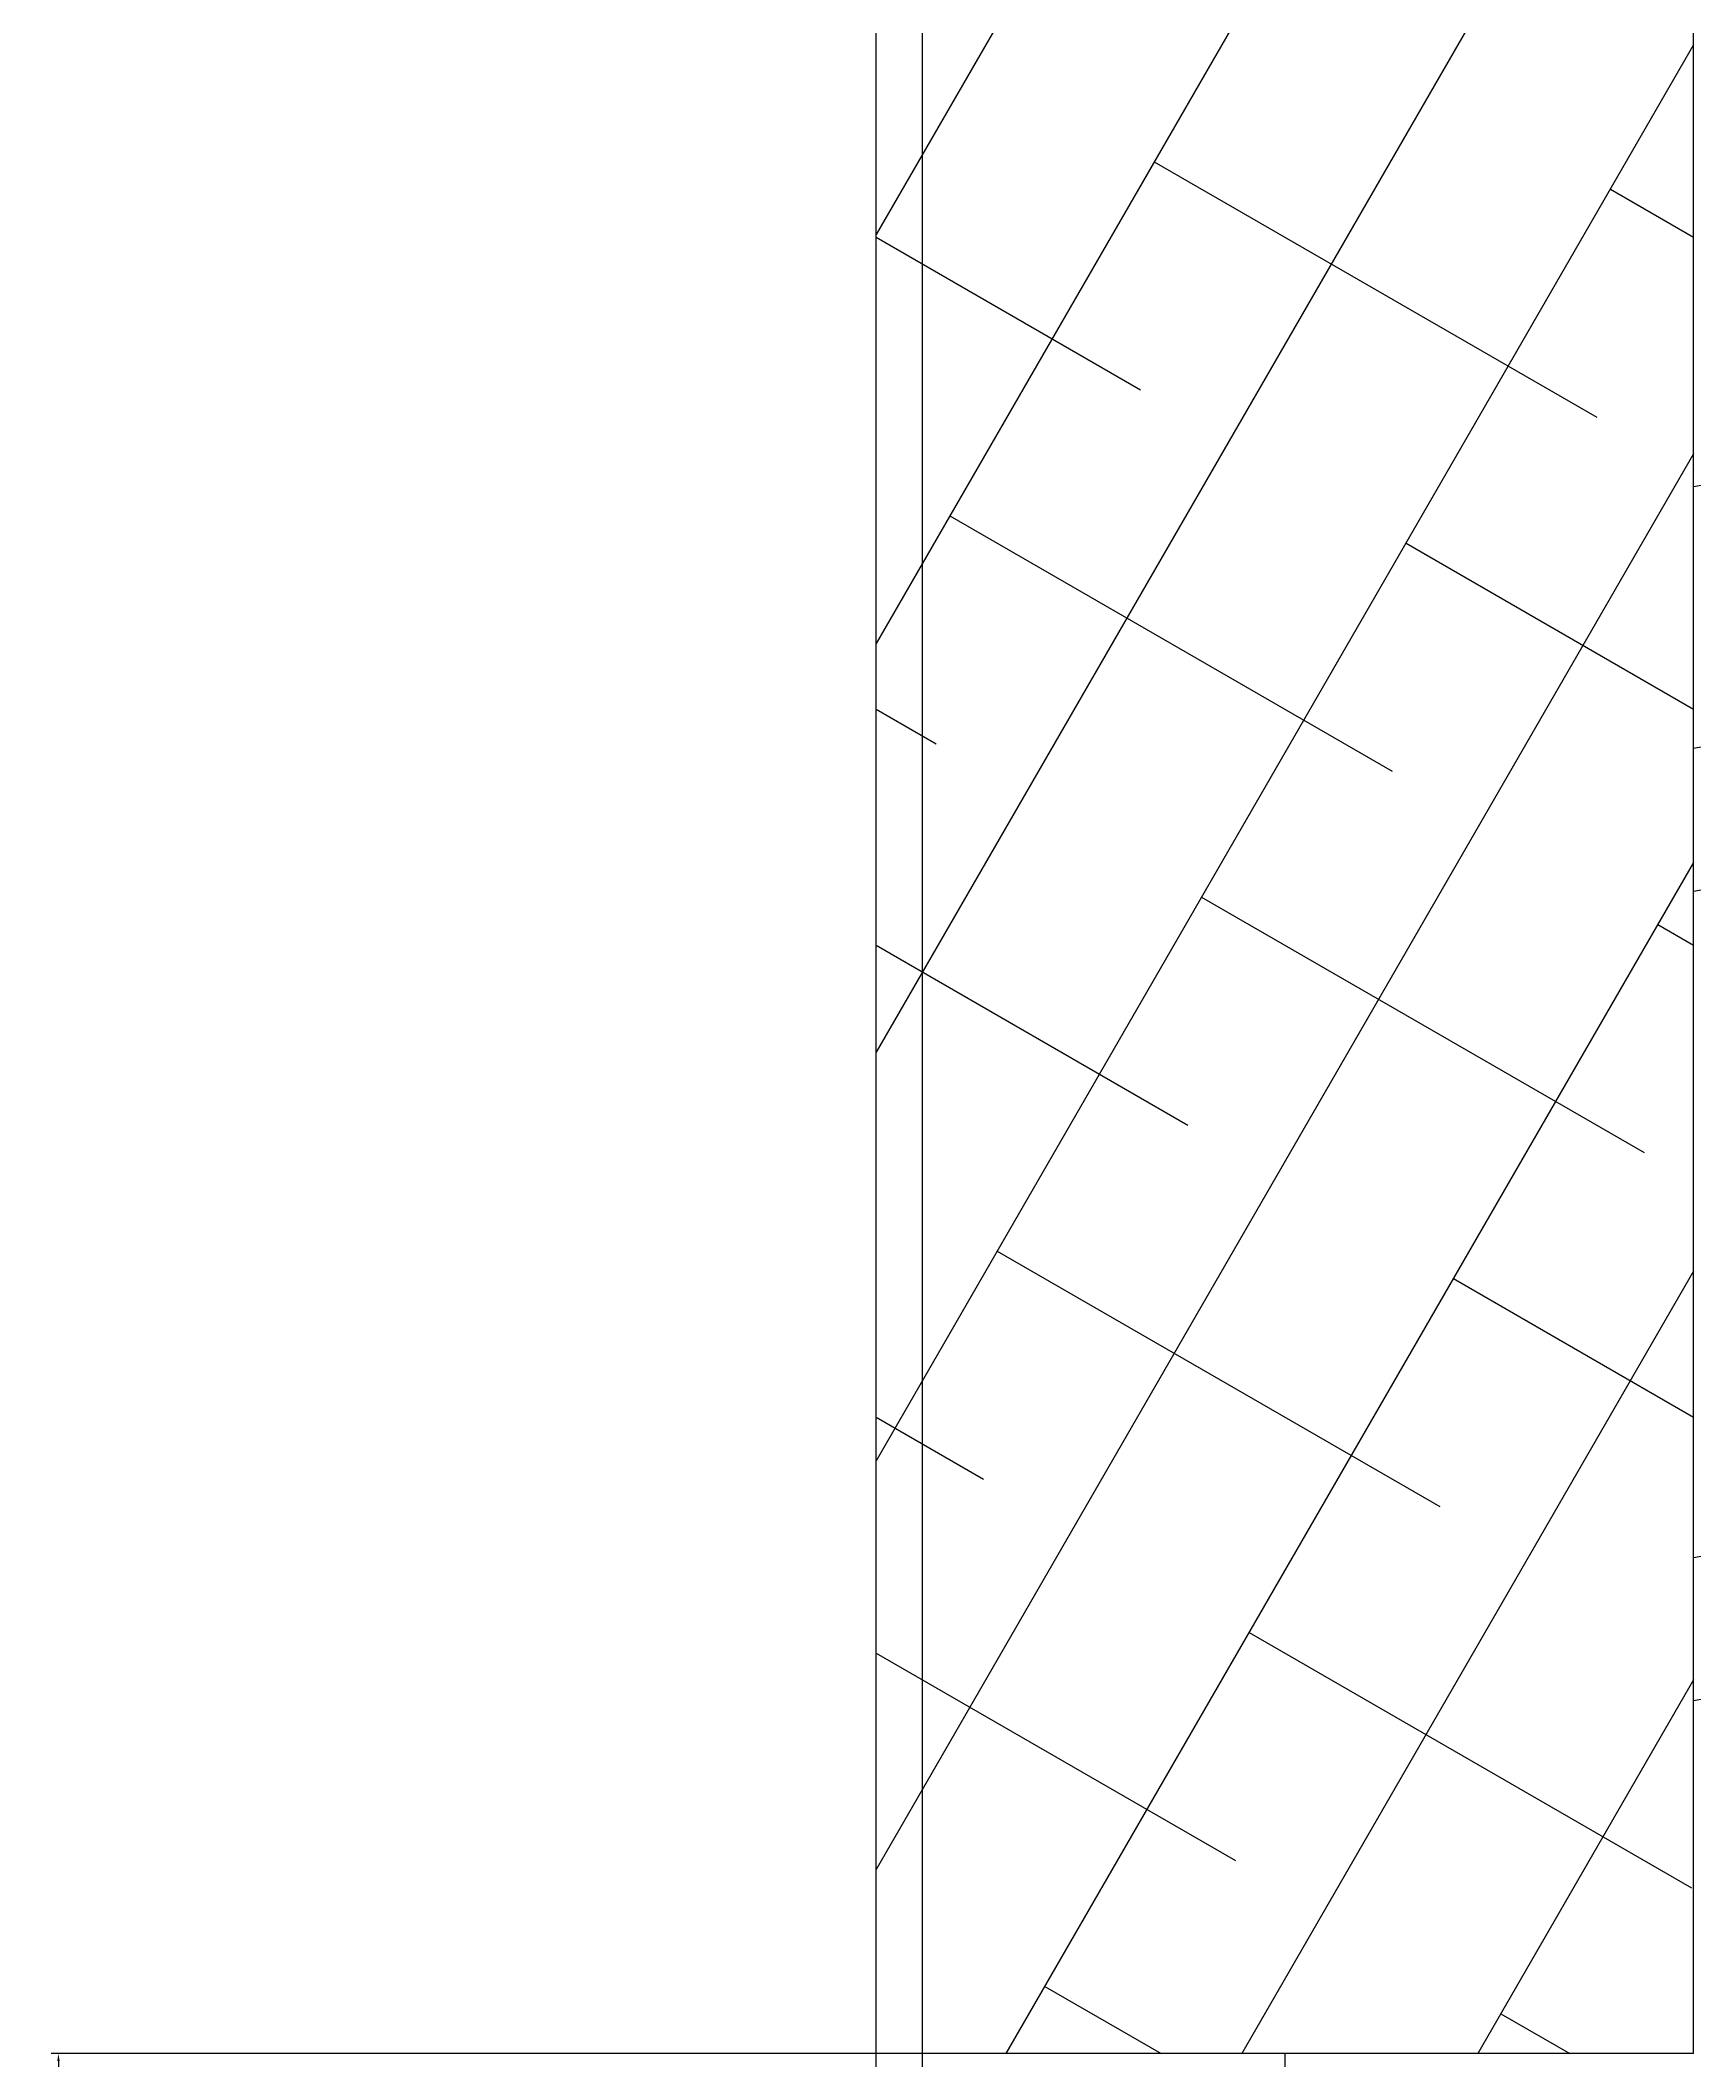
# Model space of a CAD drawing. Header units: millimetres. Extents: x 9612 to 23319, y 1863 to 14354.
# Drawn here: x 11711 to 11751.44, y 8077.78 to 8127.18 of the extents above; entities that cross this region are included whole.
import ezdxf

# ---------------------------------------------------------------- set-up
doc = ezdxf.new("R2010")
doc.units = ezdxf.units.MM
doc.header["$MEASUREMENT"] = 0
doc.styles.get("Standard").update_dxf_attribs({"font": 'arial.ttf'})
doc.dimstyles.get("Standard").update_dxf_attribs({"dimtxt": 0.18, "dimasz": 0.18, "dimexe": 0.18, "dimexo": 0.0625, "dimgap": 0.09, "dimtad": 0, "dimtih": 1, "dimtoh": 1, "dimdec": 4, "dimzin": 0, "dimdsep": 46, "dimtxsty": 'Standard', "dimcen": 0.09, "dimadec": 0, "dimazin": 0, "dimtfac": 1, "dimtdec": 4, "dimtofl": 0, "dimtmove": 0, "dimatfit": 3, "dimfxl": 1, "dimtolj": 1, "dimtzin": 0, "dimarcsym": 0})

# ---------------------------------------------------------------- blocks, each defined once
blk = doc.blocks.new('*D101')
at = {"color": 0, "lineweight": -2, "transparency": 16777216}
for p, q in [((11741.382, 8077.927), (11711.257, 8077.927)), ((11711.437, 8077.747), (11711.437, 8043.109)), ((11711.437, 8008.107), (11711.437, 8042.745)), ((11741.382, 8007.927), (11711.257, 8007.927))]:
    blk.add_line(p, q, dxfattribs=at)
at = {"color": 0, "transparency": 16777216}
for points in [[(11711.407, 8077.747), (11711.467, 8077.747), (11711.437, 8077.927)], [(11711.407, 8008.107), (11711.467, 8008.107), (11711.437, 8007.927)]]:
    blk.add_solid(points, dxfattribs=at)
at = {"layer": 'Defpoints', "color": 0, "transparency": 16777216}
for p in [(11741.445, 8077.927), (11711.437, 8007.927), (11741.445, 8007.927)]:
    blk.add_point(p, dxfattribs=at)
at = {"color": 0, "transparency": 16777216, "insert": (11711.437, 8042.927), "char_height": 0.18, "attachment_point": 5}
blk.add_mtext('\\A1;70.0000', dxfattribs=at)
blk = doc.blocks.new('ijkkkkkkkkk')
for p, q in [((1257.22988, -1041.89229), (1257.22988, 739.71136)), ((1256.09956, 126.67291), (1256.09956, 226.67291))]:
    blk.add_line(p, q)
at = {"linetype": 'Continuous'}
for p, q in [((1256.09956, -44.60671), (1256.09956, 385.22296)), ((1276.09956, 126.67291), (1276.09655, 227.032)), ((1276.09956, 205.81554), (1256.09956, 171.17452)), ((1276.09956, 195.81554), (1256.09956, 161.17452)), ((1276.09956, 185.81554), (1256.09956, 151.17452)), ((1276.09956, 175.81554), (1256.09956, 141.17452)), ((1262.9025, 172.95757), (1273.72782, 166.70757)), ((1276.09956, 165.01101), (1321.09956, 172.94573)), ((1274.06276, 172.2877), (1276.09956, 171.11176)), ((1256.09956, 171.11176), (1262.56757, 167.37745)), ((1276.09956, 158.61092), (1321.09956, 166.54564)), ((1276.09956, 165.81554), (1256.09956, 131.17452)), ((1257.9025, 164.29732), (1268.72782, 158.04732)), ((1269.06276, 163.62745), (1276.09956, 159.56475)), ((1276.09956, 155.1106), (1321.09956, 163.04532)), ((1256.09956, 159.56475), (1257.56757, 158.71719)), ((1276.09956, 155.81554), (1259.27405, 126.67291)), ((1264.06276, 154.96719), (1274.88808, 148.71719)), ((1275.22301, 154.29732), (1276.09956, 153.79125)), ((1256.09956, 153.79125), (1263.72782, 149.38707)), ((1276.09956, 138.81011), (1321.09956, 146.74482)), ((1259.06276, 146.30694), (1269.88808, 140.05694)), ((1276.09956, 145.81554), (1265.04756, 126.67291)), ((1270.22301, 145.63707), (1276.09956, 142.24424)), ((1276.09956, 135.30978), (1321.09956, 143.2445)), ((1256.09956, 142.24424), (1258.72782, 140.72681)), ((1265.22301, 136.97681), (1276.04833, 130.72681)), ((1256.09956, 136.47074), (1264.88808, 131.39669)), ((1276.09956, 135.81554), (1270.82106, 126.67291)), ((1260.22301, 128.31656), (1263.06989, 126.67291)), ((1271.38327, 127.64669), (1273.06989, 126.67291)), ((1276.09956, 126.67291), (1256.09956, 126.67291)), ((1266.09956, 126.67291), (1266.09956, 56.67291))]:
    blk.add_line(p, q, dxfattribs=at)
dim = blk.add_linear_dim(base=(1236.09158, 56.67291), p1=(1266.09956, 126.67291), p2=(1266.09956, 56.67291), angle=270, dimstyle='Standard')
dim.commit()
dim.dimension.update_dxf_attribs({"geometry": '*D101', "text_midpoint": (1236.09158, 91.67291), "insert": (-10475.34511, -7951.25402)})

msp = doc.modelspace()

# ---------------------------------------------------------------- block references
msp.add_blockref('ijkkkkkkkkk', (10475.34511, 7951.25402))

doc.saveas('drawing.dxf')
